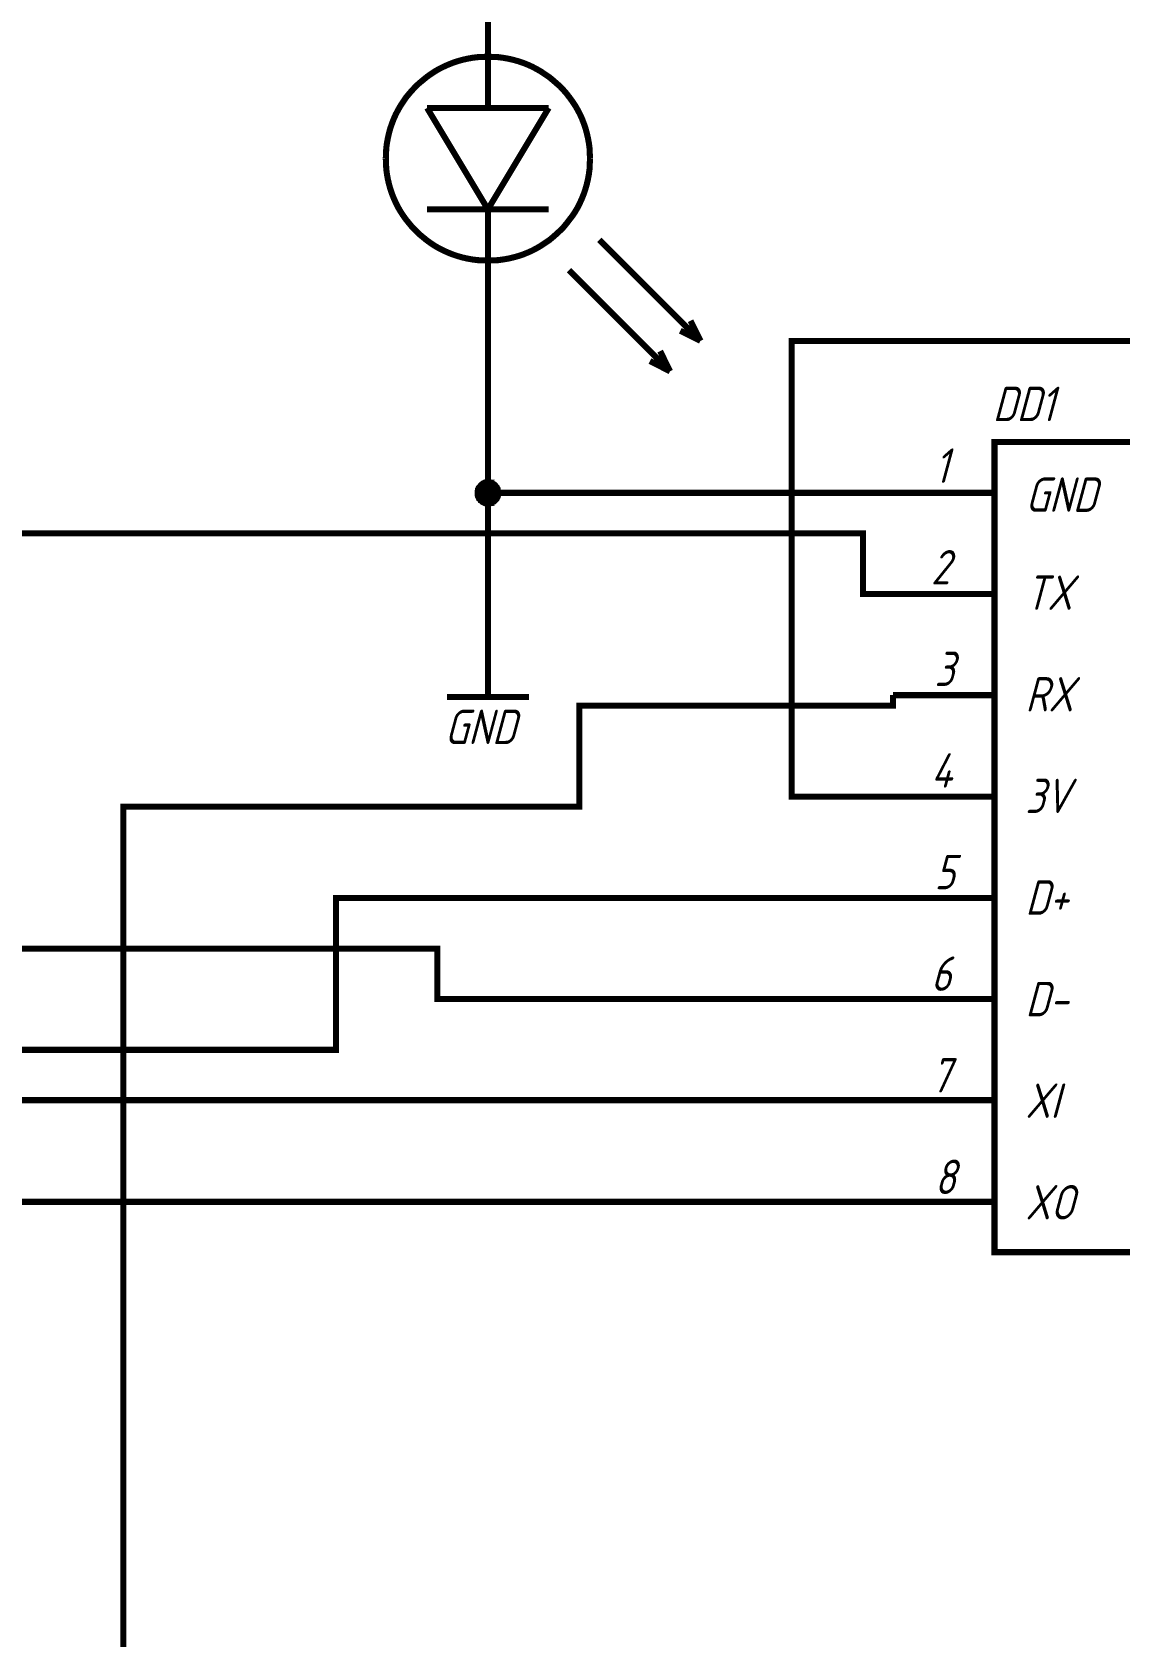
# Model space of a CAD drawing. Header units: millimetres. Extents: x 0 to 841, y 0 to 594.
# Drawn here: x 297 to 350.7, y 169.5 to 248.7 of the extents above; entities that cross this region are included whole.
import ezdxf

# ---------------------------------------------------------------- set-up
doc = ezdxf.new("R2010")
doc.units = ezdxf.units.MM
doc.layers.add('Sheet', color=255, linetype='Continuous')
doc.styles.get("Standard").update_dxf_attribs({"font": '', "oblique": 15})
doc.styles.get('Standard').set_extended_font_data('GOST type A')

msp = doc.modelspace()

# ---------------------------------------------------------------- linework, layer by layer
at = {"layer": 'Sheet', "color": 18, "true_color": 0x000000, "const_width": 0.3}
for points in [[(319.508, 248.497), (319.508, 250.994)], [(319.508, 248.497), (319.508, 247.5)], [(314.468, 242.505), (314.479, 242.763), (314.49, 243.02), (314.524, 243.267), (314.569, 243.513), (314.625, 243.76), (314.692, 244.006), (314.77, 244.23), (314.86, 244.465), (314.961, 244.689), (315.073, 244.902), (315.196, 245.115), (315.33, 245.316), (315.465, 245.518), (315.621, 245.708), (315.778, 245.887), (315.946, 246.067), (316.114, 246.223), (316.305, 246.38), (316.495, 246.537), (316.685, 246.671), (316.887, 246.806), (317.1, 246.929), (317.324, 247.041), (317.548, 247.142), (317.772, 247.231), (318.007, 247.31), (318.242, 247.377), (318.489, 247.433), (318.735, 247.478), (318.993, 247.511), (319.25, 247.522), (319.508, 247.534)], [(319.508, 247.534), (319.25, 247.522), (318.993, 247.511), (318.735, 247.478), (318.489, 247.433), (318.242, 247.377), (318.007, 247.31), (317.772, 247.231), (317.548, 247.142), (317.324, 247.041), (317.1, 246.929), (316.887, 246.806), (316.685, 246.671), (316.495, 246.537), (316.305, 246.38), (316.114, 246.223), (315.946, 246.067), (315.778, 245.887), (315.621, 245.708), (315.465, 245.518), (315.33, 245.316), (315.196, 245.115), (315.073, 244.902), (314.961, 244.689), (314.86, 244.465), (314.77, 244.23), (314.692, 244.006), (314.625, 243.76), (314.569, 243.513), (314.524, 243.267), (314.49, 243.02), (314.479, 242.763), (314.468, 242.505)], [(319.508, 247.534), (319.508, 247.534)], [(319.508, 247.534), (319.765, 247.522), (320.023, 247.511), (320.269, 247.478), (320.527, 247.433), (320.762, 247.377), (321.009, 247.31), (321.244, 247.231), (321.468, 247.142), (321.692, 247.041), (321.905, 246.929), (322.118, 246.806), (322.319, 246.671), (322.521, 246.537), (322.711, 246.38), (322.89, 246.223), (323.07, 246.067), (323.238, 245.887), (323.394, 245.708), (323.54, 245.518), (323.686, 245.316), (323.82, 245.115), (323.943, 244.902), (324.055, 244.689), (324.156, 244.465), (324.246, 244.23), (324.324, 244.006), (324.391, 243.76), (324.447, 243.513), (324.492, 243.267), (324.526, 243.02), (324.537, 242.763), (324.548, 242.505)], [(324.548, 242.505), (324.537, 242.763), (324.526, 243.02), (324.492, 243.267), (324.447, 243.513), (324.391, 243.76), (324.324, 244.006), (324.246, 244.23), (324.156, 244.465), (324.055, 244.689), (323.943, 244.902), (323.82, 245.115), (323.686, 245.316), (323.54, 245.518), (323.394, 245.708), (323.238, 245.887), (323.07, 246.067), (322.89, 246.223), (322.711, 246.38), (322.521, 246.537), (322.319, 246.671), (322.118, 246.806), (321.905, 246.929), (321.692, 247.041), (321.468, 247.142), (321.244, 247.231), (321.009, 247.31), (320.762, 247.377), (320.527, 247.433), (320.269, 247.478), (320.023, 247.511), (319.765, 247.522), (319.508, 247.534)], [(319.508, 247.5), (319.508, 245.003)], [(322.51, 245.003), (316.506, 245.003)], [(316.506, 245.003), (319.508, 239.997)], [(319.508, 239.997), (322.51, 245.003)], [(319.508, 237.466), (319.25, 237.477), (318.993, 237.488), (318.735, 237.522), (318.489, 237.566), (318.242, 237.622), (318.007, 237.69), (317.772, 237.768), (317.548, 237.858), (317.324, 237.958), (317.1, 238.07), (316.887, 238.194), (316.685, 238.328), (316.495, 238.462), (316.305, 238.619), (316.114, 238.776), (315.946, 238.944), (315.778, 239.112), (315.621, 239.302), (315.465, 239.493), (315.33, 239.683), (315.196, 239.885), (315.073, 240.097), (314.961, 240.321), (314.86, 240.545), (314.77, 240.769), (314.692, 241.005), (314.625, 241.24), (314.569, 241.486), (314.524, 241.732), (314.49, 241.99), (314.479, 242.248), (314.468, 242.505)], [(314.468, 242.505), (314.468, 242.505)], [(314.468, 242.505), (314.479, 242.248), (314.49, 241.99), (314.524, 241.732), (314.569, 241.486), (314.625, 241.24), (314.692, 241.005), (314.77, 240.769), (314.86, 240.545), (314.961, 240.321), (315.073, 240.097), (315.196, 239.885), (315.33, 239.683), (315.465, 239.493), (315.621, 239.302), (315.778, 239.112), (315.946, 238.944), (316.114, 238.776), (316.305, 238.619), (316.495, 238.462), (316.685, 238.328), (316.887, 238.194), (317.1, 238.07), (317.324, 237.958), (317.548, 237.858), (317.772, 237.768), (318.007, 237.69), (318.242, 237.622), (318.489, 237.566), (318.735, 237.522), (318.993, 237.488), (319.25, 237.477), (319.508, 237.466)], [(324.548, 242.505), (324.537, 242.248), (324.526, 241.99), (324.492, 241.732), (324.447, 241.486), (324.391, 241.24), (324.324, 241.005), (324.246, 240.769), (324.156, 240.545), (324.055, 240.321), (323.943, 240.097), (323.82, 239.885), (323.686, 239.683), (323.54, 239.493), (323.394, 239.302), (323.238, 239.112), (323.07, 238.944), (322.89, 238.776), (322.711, 238.619), (322.521, 238.462), (322.319, 238.328), (322.118, 238.194), (321.905, 238.07), (321.692, 237.958), (321.468, 237.858), (321.244, 237.768), (321.009, 237.69), (320.762, 237.622), (320.527, 237.566), (320.269, 237.522), (320.023, 237.488), (319.765, 237.477), (319.508, 237.466)], [(319.508, 237.466), (319.765, 237.477), (320.023, 237.488), (320.269, 237.522), (320.527, 237.566), (320.762, 237.622), (321.009, 237.69), (321.244, 237.768), (321.468, 237.858), (321.692, 237.958), (321.905, 238.07), (322.118, 238.194), (322.319, 238.328), (322.521, 238.462), (322.711, 238.619), (322.89, 238.776), (323.07, 238.944), (323.238, 239.112), (323.394, 239.302), (323.54, 239.493), (323.686, 239.683), (323.82, 239.885), (323.943, 240.097), (324.055, 240.321), (324.156, 240.545), (324.246, 240.769), (324.324, 241.005), (324.391, 241.24), (324.447, 241.486), (324.492, 241.732), (324.526, 241.99), (324.537, 242.248), (324.548, 242.505)], [(324.548, 242.505), (324.548, 242.505), (324.548, 242.505), (324.548, 242.505), (324.548, 242.505), (324.548, 242.505), (324.548, 242.505), (324.548, 242.505), (324.548, 242.505), (324.548, 242.505), (324.548, 242.505), (324.548, 242.505), (324.548, 242.505), (324.548, 242.505), (324.548, 242.505), (324.548, 242.505), (324.548, 242.505), (324.548, 242.505), (324.548, 242.505), (324.548, 242.505), (324.548, 242.505), (324.548, 242.505), (324.548, 242.505), (324.548, 242.505), (324.548, 242.505), (324.548, 242.505), (324.548, 242.505), (324.548, 242.505), (324.548, 242.505), (324.548, 242.505), (324.548, 242.505), (324.548, 242.505), (324.548, 242.505)], [(324.548, 242.505), (324.548, 242.505)], [(322.51, 239.997), (316.506, 239.997)], [(319.508, 237.499), (319.508, 239.997)], [(325.007, 238.496), (330.002, 233.501)], [(319.508, 235.999), (319.508, 237.499)], [(323.506, 236.995), (328.502, 232)], [(319.508, 235.999), (319.508, 233.501)], [(330.002, 233.501), (329.51, 234.498)], [(329.006, 234.005), (330.002, 233.501)], [(319.519, 225.998), (319.519, 233.501)], [(328.502, 232), (328.009, 232.997)], [(339.5, 210.991), (334.505, 210.991), (334.505, 233.501), (354.508, 233.501)], [(327.505, 232.504), (328.502, 232)], [(319.004, 225.998), (319.004, 226.02), (319.004, 226.043), (319.004, 226.065), (319.004, 226.087), (319.026, 226.132), (319.026, 226.155), (319.026, 226.177), (319.049, 226.199), (319.049, 226.222), (319.071, 226.244), (319.071, 226.267), (319.093, 226.289), (319.093, 226.289), (319.116, 226.311), (319.138, 226.334), (319.161, 226.356), (319.161, 226.379), (319.183, 226.401), (319.205, 226.401), (319.228, 226.423), (319.25, 226.446), (319.273, 226.446), (319.295, 226.468), (319.317, 226.468), (319.34, 226.49), (319.362, 226.49), (319.385, 226.49), (319.407, 226.513), (319.429, 226.513), (319.474, 226.513), (319.497, 226.513), (319.519, 226.513)], [(319.004, 225.998), (319.004, 226.02), (319.004, 226.043), (319.004, 226.065), (319.004, 226.087), (319.026, 226.132), (319.026, 226.155), (319.026, 226.177), (319.049, 226.199), (319.049, 226.222), (319.071, 226.244), (319.071, 226.267), (319.093, 226.289), (319.093, 226.289), (319.116, 226.311), (319.138, 226.334), (319.161, 226.356), (319.161, 226.379), (319.183, 226.401), (319.205, 226.401), (319.228, 226.423), (319.25, 226.446), (319.273, 226.446), (319.295, 226.468), (319.317, 226.468), (319.34, 226.49), (319.362, 226.49), (319.385, 226.49), (319.407, 226.513), (319.429, 226.513), (319.474, 226.513), (319.497, 226.513), (319.519, 226.513)], [(319.004, 225.998), (319.004, 226.02), (319.004, 226.043), (319.004, 226.065), (319.004, 226.087), (319.026, 226.132), (319.026, 226.155), (319.026, 226.177), (319.049, 226.199), (319.049, 226.222), (319.071, 226.244), (319.071, 226.267), (319.093, 226.289), (319.093, 226.289), (319.116, 226.311), (319.138, 226.334), (319.161, 226.356), (319.161, 226.379), (319.183, 226.401), (319.205, 226.401), (319.228, 226.423), (319.25, 226.446), (319.273, 226.446), (319.295, 226.468), (319.317, 226.468), (319.34, 226.49), (319.362, 226.49), (319.385, 226.49), (319.407, 226.513), (319.429, 226.513), (319.474, 226.513), (319.497, 226.513), (319.519, 226.513)], [(319.004, 225.998), (319.004, 226.02), (319.004, 226.043), (319.004, 226.065), (319.004, 226.087), (319.026, 226.132), (319.026, 226.155), (319.026, 226.177), (319.049, 226.199), (319.049, 226.222), (319.071, 226.244), (319.071, 226.267), (319.093, 226.289), (319.093, 226.289), (319.116, 226.311), (319.138, 226.334), (319.161, 226.356), (319.161, 226.379), (319.183, 226.401), (319.205, 226.401), (319.228, 226.423), (319.25, 226.446), (319.273, 226.446), (319.295, 226.468), (319.317, 226.468), (319.34, 226.49), (319.362, 226.49), (319.385, 226.49), (319.407, 226.513), (319.429, 226.513), (319.474, 226.513), (319.497, 226.513), (319.519, 226.513)], [(319.004, 225.998), (319.004, 226.02), (319.004, 226.043), (319.004, 226.065), (319.004, 226.087), (319.026, 226.132), (319.026, 226.155), (319.026, 226.177), (319.049, 226.199), (319.049, 226.222), (319.071, 226.244), (319.071, 226.267), (319.093, 226.289), (319.093, 226.289), (319.116, 226.311), (319.138, 226.334), (319.161, 226.356), (319.161, 226.379), (319.183, 226.401), (319.205, 226.401), (319.228, 226.423), (319.25, 226.446), (319.273, 226.446), (319.295, 226.468), (319.317, 226.468), (319.34, 226.49), (319.362, 226.49), (319.385, 226.49), (319.407, 226.513), (319.429, 226.513), (319.474, 226.513), (319.497, 226.513), (319.519, 226.513)], [(319.004, 225.998), (319.004, 226.02), (319.004, 226.043), (319.004, 226.065), (319.004, 226.087), (319.026, 226.132), (319.026, 226.155), (319.026, 226.177), (319.049, 226.199), (319.049, 226.222), (319.071, 226.244), (319.071, 226.267), (319.093, 226.289), (319.093, 226.289), (319.116, 226.311), (319.138, 226.334), (319.161, 226.356), (319.161, 226.379), (319.183, 226.401), (319.205, 226.401), (319.228, 226.423), (319.25, 226.446), (319.273, 226.446), (319.295, 226.468), (319.317, 226.468), (319.34, 226.49), (319.362, 226.49), (319.385, 226.49), (319.407, 226.513), (319.429, 226.513), (319.474, 226.513), (319.497, 226.513), (319.519, 226.513)], [(319.004, 225.998), (319.004, 226.02), (319.004, 226.043), (319.004, 226.065), (319.004, 226.087), (319.026, 226.132), (319.026, 226.155), (319.026, 226.177), (319.049, 226.199), (319.049, 226.222), (319.071, 226.244), (319.071, 226.267), (319.093, 226.289), (319.093, 226.289), (319.116, 226.311), (319.138, 226.334), (319.161, 226.356), (319.161, 226.379), (319.183, 226.401), (319.205, 226.401), (319.228, 226.423), (319.25, 226.446), (319.273, 226.446), (319.295, 226.468), (319.317, 226.468), (319.34, 226.49), (319.362, 226.49), (319.385, 226.49), (319.407, 226.513), (319.429, 226.513), (319.474, 226.513), (319.497, 226.513), (319.519, 226.513)], [(319.004, 225.998), (319.004, 226.02), (319.004, 226.043), (319.004, 226.065), (319.004, 226.087), (319.026, 226.132), (319.026, 226.155), (319.026, 226.177), (319.049, 226.199), (319.049, 226.222), (319.071, 226.244), (319.071, 226.267), (319.093, 226.289), (319.093, 226.289), (319.116, 226.311), (319.138, 226.334), (319.161, 226.356), (319.161, 226.379), (319.183, 226.401), (319.205, 226.401), (319.228, 226.423), (319.25, 226.446), (319.273, 226.446), (319.295, 226.468), (319.317, 226.468), (319.34, 226.49), (319.362, 226.49), (319.385, 226.49), (319.407, 226.513), (319.429, 226.513), (319.474, 226.513), (319.497, 226.513), (319.519, 226.513)], [(319.519, 226.513), (319.519, 226.513)], [(319.519, 226.513), (319.541, 226.513), (319.564, 226.513), (319.586, 226.513), (319.609, 226.513), (319.631, 226.49), (319.653, 226.49), (319.698, 226.49), (319.698, 226.468), (319.721, 226.468), (319.743, 226.446), (319.765, 226.446), (319.788, 226.423), (319.81, 226.401), (319.833, 226.401), (319.855, 226.379), (319.877, 226.356), (319.877, 226.334), (319.9, 226.311), (319.922, 226.289), (319.922, 226.289), (319.945, 226.267), (319.945, 226.244), (319.967, 226.222), (319.967, 226.199), (319.989, 226.177), (319.989, 226.155), (319.989, 226.132), (320.012, 226.087), (320.012, 226.065), (320.012, 226.043), (320.012, 226.02), (320.012, 225.998)], [(319.519, 226.513), (319.519, 226.513)], [(319.519, 226.513), (319.541, 226.513), (319.564, 226.513), (319.586, 226.513), (319.609, 226.513), (319.631, 226.49), (319.653, 226.49), (319.698, 226.49), (319.698, 226.468), (319.721, 226.468), (319.743, 226.446), (319.765, 226.446), (319.788, 226.423), (319.81, 226.401), (319.833, 226.401), (319.855, 226.379), (319.877, 226.356), (319.877, 226.334), (319.9, 226.311), (319.922, 226.289), (319.922, 226.289), (319.945, 226.267), (319.945, 226.244), (319.967, 226.222), (319.967, 226.199), (319.989, 226.177), (319.989, 226.155), (319.989, 226.132), (320.012, 226.087), (320.012, 226.065), (320.012, 226.043), (320.012, 226.02), (320.012, 225.998)], [(319.519, 226.513), (319.519, 226.513)], [(319.519, 226.513), (319.541, 226.513), (319.564, 226.513), (319.586, 226.513), (319.609, 226.513), (319.631, 226.49), (319.653, 226.49), (319.698, 226.49), (319.698, 226.468), (319.721, 226.468), (319.743, 226.446), (319.765, 226.446), (319.788, 226.423), (319.81, 226.401), (319.833, 226.401), (319.855, 226.379), (319.877, 226.356), (319.877, 226.334), (319.9, 226.311), (319.922, 226.289), (319.922, 226.289), (319.945, 226.267), (319.945, 226.244), (319.967, 226.222), (319.967, 226.199), (319.989, 226.177), (319.989, 226.155), (319.989, 226.132), (320.012, 226.087), (320.012, 226.065), (320.012, 226.043), (320.012, 226.02), (320.012, 225.998)], [(319.519, 226.513), (319.519, 226.513)], [(319.519, 226.513), (319.541, 226.513), (319.564, 226.513), (319.586, 226.513), (319.609, 226.513), (319.631, 226.49), (319.653, 226.49), (319.698, 226.49), (319.698, 226.468), (319.721, 226.468), (319.743, 226.446), (319.765, 226.446), (319.788, 226.423), (319.81, 226.401), (319.833, 226.401), (319.855, 226.379), (319.877, 226.356), (319.877, 226.334), (319.9, 226.311), (319.922, 226.289), (319.922, 226.289), (319.945, 226.267), (319.945, 226.244), (319.967, 226.222), (319.967, 226.199), (319.989, 226.177), (319.989, 226.155), (319.989, 226.132), (320.012, 226.087), (320.012, 226.065), (320.012, 226.043), (320.012, 226.02), (320.012, 225.998)], [(319.519, 226.513), (319.519, 226.513)], [(319.519, 226.513), (319.541, 226.513), (319.564, 226.513), (319.586, 226.513), (319.609, 226.513), (319.631, 226.49), (319.653, 226.49), (319.698, 226.49), (319.698, 226.468), (319.721, 226.468), (319.743, 226.446), (319.765, 226.446), (319.788, 226.423), (319.81, 226.401), (319.833, 226.401), (319.855, 226.379), (319.877, 226.356), (319.877, 226.334), (319.9, 226.311), (319.922, 226.289), (319.922, 226.289), (319.945, 226.267), (319.945, 226.244), (319.967, 226.222), (319.967, 226.199), (319.989, 226.177), (319.989, 226.155), (319.989, 226.132), (320.012, 226.087), (320.012, 226.065), (320.012, 226.043), (320.012, 226.02), (320.012, 225.998)], [(319.519, 226.513), (319.519, 226.513)], [(319.519, 226.513), (319.541, 226.513), (319.564, 226.513), (319.586, 226.513), (319.609, 226.513), (319.631, 226.49), (319.653, 226.49), (319.698, 226.49), (319.698, 226.468), (319.721, 226.468), (319.743, 226.446), (319.765, 226.446), (319.788, 226.423), (319.81, 226.401), (319.833, 226.401), (319.855, 226.379), (319.877, 226.356), (319.877, 226.334), (319.9, 226.311), (319.922, 226.289), (319.922, 226.289), (319.945, 226.267), (319.945, 226.244), (319.967, 226.222), (319.967, 226.199), (319.989, 226.177), (319.989, 226.155), (319.989, 226.132), (320.012, 226.087), (320.012, 226.065), (320.012, 226.043), (320.012, 226.02), (320.012, 225.998)], [(319.519, 226.513), (319.519, 226.513)], [(319.519, 226.513), (319.541, 226.513), (319.564, 226.513), (319.586, 226.513), (319.609, 226.513), (319.631, 226.49), (319.653, 226.49), (319.698, 226.49), (319.698, 226.468), (319.721, 226.468), (319.743, 226.446), (319.765, 226.446), (319.788, 226.423), (319.81, 226.401), (319.833, 226.401), (319.855, 226.379), (319.877, 226.356), (319.877, 226.334), (319.9, 226.311), (319.922, 226.289), (319.922, 226.289), (319.945, 226.267), (319.945, 226.244), (319.967, 226.222), (319.967, 226.199), (319.989, 226.177), (319.989, 226.155), (319.989, 226.132), (320.012, 226.087), (320.012, 226.065), (320.012, 226.043), (320.012, 226.02), (320.012, 225.998)], [(319.519, 226.513), (319.519, 226.513)], [(319.519, 226.513), (319.541, 226.513), (319.564, 226.513), (319.586, 226.513), (319.609, 226.513), (319.631, 226.49), (319.653, 226.49), (319.698, 226.49), (319.698, 226.468), (319.721, 226.468), (319.743, 226.446), (319.765, 226.446), (319.788, 226.423), (319.81, 226.401), (319.833, 226.401), (319.855, 226.379), (319.877, 226.356), (319.877, 226.334), (319.9, 226.311), (319.922, 226.289), (319.922, 226.289), (319.945, 226.267), (319.945, 226.244), (319.967, 226.222), (319.967, 226.199), (319.989, 226.177), (319.989, 226.155), (319.989, 226.132), (320.012, 226.087), (320.012, 226.065), (320.012, 226.043), (320.012, 226.02), (320.012, 225.998)], [(319.519, 225.483), (319.497, 225.483), (319.474, 225.483), (319.429, 225.483), (319.407, 225.483), (319.385, 225.505), (319.362, 225.505), (319.34, 225.505), (319.317, 225.527), (319.295, 225.527), (319.273, 225.55), (319.25, 225.55), (319.228, 225.572), (319.205, 225.572), (319.183, 225.595), (319.161, 225.617), (319.161, 225.639), (319.138, 225.639), (319.116, 225.662), (319.093, 225.684), (319.093, 225.707), (319.071, 225.729), (319.071, 225.751), (319.049, 225.774), (319.049, 225.796), (319.026, 225.819), (319.026, 225.841), (319.026, 225.863), (319.004, 225.886), (319.004, 225.908), (319.004, 225.953), (319.004, 225.975), (319.004, 225.998)], [(319.004, 225.998), (319.004, 225.998)], [(319.519, 225.483), (319.497, 225.483), (319.474, 225.483), (319.429, 225.483), (319.407, 225.483), (319.385, 225.505), (319.362, 225.505), (319.34, 225.505), (319.317, 225.527), (319.295, 225.527), (319.273, 225.55), (319.25, 225.55), (319.228, 225.572), (319.205, 225.572), (319.183, 225.595), (319.161, 225.617), (319.161, 225.639), (319.138, 225.639), (319.116, 225.662), (319.093, 225.684), (319.093, 225.707), (319.071, 225.729), (319.071, 225.751), (319.049, 225.774), (319.049, 225.796), (319.026, 225.819), (319.026, 225.841), (319.026, 225.863), (319.004, 225.886), (319.004, 225.908), (319.004, 225.953), (319.004, 225.975), (319.004, 225.998)], [(319.004, 225.998), (319.004, 225.998)], [(319.519, 225.483), (319.497, 225.483), (319.474, 225.483), (319.429, 225.483), (319.407, 225.483), (319.385, 225.505), (319.362, 225.505), (319.34, 225.505), (319.317, 225.527), (319.295, 225.527), (319.273, 225.55), (319.25, 225.55), (319.228, 225.572), (319.205, 225.572), (319.183, 225.595), (319.161, 225.617), (319.161, 225.639), (319.138, 225.639), (319.116, 225.662), (319.093, 225.684), (319.093, 225.707), (319.071, 225.729), (319.071, 225.751), (319.049, 225.774), (319.049, 225.796), (319.026, 225.819), (319.026, 225.841), (319.026, 225.863), (319.004, 225.886), (319.004, 225.908), (319.004, 225.953), (319.004, 225.975), (319.004, 225.998)], [(319.004, 225.998), (319.004, 225.998)], [(319.519, 225.483), (319.497, 225.483), (319.474, 225.483), (319.429, 225.483), (319.407, 225.483), (319.385, 225.505), (319.362, 225.505), (319.34, 225.505), (319.317, 225.527), (319.295, 225.527), (319.273, 225.55), (319.25, 225.55), (319.228, 225.572), (319.205, 225.572), (319.183, 225.595), (319.161, 225.617), (319.161, 225.639), (319.138, 225.639), (319.116, 225.662), (319.093, 225.684), (319.093, 225.707), (319.071, 225.729), (319.071, 225.751), (319.049, 225.774), (319.049, 225.796), (319.026, 225.819), (319.026, 225.841), (319.026, 225.863), (319.004, 225.886), (319.004, 225.908), (319.004, 225.953), (319.004, 225.975), (319.004, 225.998)], [(319.004, 225.998), (319.004, 225.998)], [(319.519, 225.483), (319.497, 225.483), (319.474, 225.483), (319.429, 225.483), (319.407, 225.483), (319.385, 225.505), (319.362, 225.505), (319.34, 225.505), (319.317, 225.527), (319.295, 225.527), (319.273, 225.55), (319.25, 225.55), (319.228, 225.572), (319.205, 225.572), (319.183, 225.595), (319.161, 225.617), (319.161, 225.639), (319.138, 225.639), (319.116, 225.662), (319.093, 225.684), (319.093, 225.707), (319.071, 225.729), (319.071, 225.751), (319.049, 225.774), (319.049, 225.796), (319.026, 225.819), (319.026, 225.841), (319.026, 225.863), (319.004, 225.886), (319.004, 225.908), (319.004, 225.953), (319.004, 225.975), (319.004, 225.998)], [(319.004, 225.998), (319.004, 225.998)], [(319.519, 225.483), (319.497, 225.483), (319.474, 225.483), (319.429, 225.483), (319.407, 225.483), (319.385, 225.505), (319.362, 225.505), (319.34, 225.505), (319.317, 225.527), (319.295, 225.527), (319.273, 225.55), (319.25, 225.55), (319.228, 225.572), (319.205, 225.572), (319.183, 225.595), (319.161, 225.617), (319.161, 225.639), (319.138, 225.639), (319.116, 225.662), (319.093, 225.684), (319.093, 225.707), (319.071, 225.729), (319.071, 225.751), (319.049, 225.774), (319.049, 225.796), (319.026, 225.819), (319.026, 225.841), (319.026, 225.863), (319.004, 225.886), (319.004, 225.908), (319.004, 225.953), (319.004, 225.975), (319.004, 225.998)], [(319.004, 225.998), (319.004, 225.998)], [(319.519, 225.483), (319.497, 225.483), (319.474, 225.483), (319.429, 225.483), (319.407, 225.483), (319.385, 225.505), (319.362, 225.505), (319.34, 225.505), (319.317, 225.527), (319.295, 225.527), (319.273, 225.55), (319.25, 225.55), (319.228, 225.572), (319.205, 225.572), (319.183, 225.595), (319.161, 225.617), (319.161, 225.639), (319.138, 225.639), (319.116, 225.662), (319.093, 225.684), (319.093, 225.707), (319.071, 225.729), (319.071, 225.751), (319.049, 225.774), (319.049, 225.796), (319.026, 225.819), (319.026, 225.841), (319.026, 225.863), (319.004, 225.886), (319.004, 225.908), (319.004, 225.953), (319.004, 225.975), (319.004, 225.998)], [(319.004, 225.998), (319.004, 225.998)], [(319.519, 225.483), (319.497, 225.483), (319.474, 225.483), (319.429, 225.483), (319.407, 225.483), (319.385, 225.505), (319.362, 225.505), (319.34, 225.505), (319.317, 225.527), (319.295, 225.527), (319.273, 225.55), (319.25, 225.55), (319.228, 225.572), (319.205, 225.572), (319.183, 225.595), (319.161, 225.617), (319.161, 225.639), (319.138, 225.639), (319.116, 225.662), (319.093, 225.684), (319.093, 225.707), (319.071, 225.729), (319.071, 225.751), (319.049, 225.774), (319.049, 225.796), (319.026, 225.819), (319.026, 225.841), (319.026, 225.863), (319.004, 225.886), (319.004, 225.908), (319.004, 225.953), (319.004, 225.975), (319.004, 225.998)], [(319.004, 225.998), (319.004, 225.998)], [(339.5, 225.998), (319.519, 225.998), (319.519, 221.003)], [(320.012, 225.998), (320.012, 225.975), (320.012, 225.953), (320.012, 225.908), (320.012, 225.886), (319.989, 225.863), (319.989, 225.841), (319.989, 225.819), (319.967, 225.796), (319.967, 225.774), (319.945, 225.751), (319.945, 225.729), (319.922, 225.707), (319.922, 225.684), (319.9, 225.662), (319.877, 225.639), (319.877, 225.639), (319.855, 225.617), (319.833, 225.595), (319.81, 225.572), (319.788, 225.572), (319.765, 225.55), (319.743, 225.55), (319.721, 225.527), (319.698, 225.527), (319.698, 225.505), (319.653, 225.505), (319.631, 225.505), (319.609, 225.483), (319.586, 225.483), (319.564, 225.483), (319.541, 225.483), (319.519, 225.483)], [(320.012, 225.998), (320.012, 225.975), (320.012, 225.953), (320.012, 225.908), (320.012, 225.886), (319.989, 225.863), (319.989, 225.841), (319.989, 225.819), (319.967, 225.796), (319.967, 225.774), (319.945, 225.751), (319.945, 225.729), (319.922, 225.707), (319.922, 225.684), (319.9, 225.662), (319.877, 225.639), (319.877, 225.639), (319.855, 225.617), (319.833, 225.595), (319.81, 225.572), (319.788, 225.572), (319.765, 225.55), (319.743, 225.55), (319.721, 225.527), (319.698, 225.527), (319.698, 225.505), (319.653, 225.505), (319.631, 225.505), (319.609, 225.483), (319.586, 225.483), (319.564, 225.483), (319.541, 225.483), (319.519, 225.483)], [(320.012, 225.998), (320.012, 225.975), (320.012, 225.953), (320.012, 225.908), (320.012, 225.886), (319.989, 225.863), (319.989, 225.841), (319.989, 225.819), (319.967, 225.796), (319.967, 225.774), (319.945, 225.751), (319.945, 225.729), (319.922, 225.707), (319.922, 225.684), (319.9, 225.662), (319.877, 225.639), (319.877, 225.639), (319.855, 225.617), (319.833, 225.595), (319.81, 225.572), (319.788, 225.572), (319.765, 225.55), (319.743, 225.55), (319.721, 225.527), (319.698, 225.527), (319.698, 225.505), (319.653, 225.505), (319.631, 225.505), (319.609, 225.483), (319.586, 225.483), (319.564, 225.483), (319.541, 225.483), (319.519, 225.483)], [(320.012, 225.998), (320.012, 225.975), (320.012, 225.953), (320.012, 225.908), (320.012, 225.886), (319.989, 225.863), (319.989, 225.841), (319.989, 225.819), (319.967, 225.796), (319.967, 225.774), (319.945, 225.751), (319.945, 225.729), (319.922, 225.707), (319.922, 225.684), (319.9, 225.662), (319.877, 225.639), (319.877, 225.639), (319.855, 225.617), (319.833, 225.595), (319.81, 225.572), (319.788, 225.572), (319.765, 225.55), (319.743, 225.55), (319.721, 225.527), (319.698, 225.527), (319.698, 225.505), (319.653, 225.505), (319.631, 225.505), (319.609, 225.483), (319.586, 225.483), (319.564, 225.483), (319.541, 225.483), (319.519, 225.483)], [(320.012, 225.998), (320.012, 225.975), (320.012, 225.953), (320.012, 225.908), (320.012, 225.886), (319.989, 225.863), (319.989, 225.841), (319.989, 225.819), (319.967, 225.796), (319.967, 225.774), (319.945, 225.751), (319.945, 225.729), (319.922, 225.707), (319.922, 225.684), (319.9, 225.662), (319.877, 225.639), (319.877, 225.639), (319.855, 225.617), (319.833, 225.595), (319.81, 225.572), (319.788, 225.572), (319.765, 225.55), (319.743, 225.55), (319.721, 225.527), (319.698, 225.527), (319.698, 225.505), (319.653, 225.505), (319.631, 225.505), (319.609, 225.483), (319.586, 225.483), (319.564, 225.483), (319.541, 225.483), (319.519, 225.483)], [(320.012, 225.998), (320.012, 225.975), (320.012, 225.953), (320.012, 225.908), (320.012, 225.886), (319.989, 225.863), (319.989, 225.841), (319.989, 225.819), (319.967, 225.796), (319.967, 225.774), (319.945, 225.751), (319.945, 225.729), (319.922, 225.707), (319.922, 225.684), (319.9, 225.662), (319.877, 225.639), (319.877, 225.639), (319.855, 225.617), (319.833, 225.595), (319.81, 225.572), (319.788, 225.572), (319.765, 225.55), (319.743, 225.55), (319.721, 225.527), (319.698, 225.527), (319.698, 225.505), (319.653, 225.505), (319.631, 225.505), (319.609, 225.483), (319.586, 225.483), (319.564, 225.483), (319.541, 225.483), (319.519, 225.483)], [(320.012, 225.998), (320.012, 225.975), (320.012, 225.953), (320.012, 225.908), (320.012, 225.886), (319.989, 225.863), (319.989, 225.841), (319.989, 225.819), (319.967, 225.796), (319.967, 225.774), (319.945, 225.751), (319.945, 225.729), (319.922, 225.707), (319.922, 225.684), (319.9, 225.662), (319.877, 225.639), (319.877, 225.639), (319.855, 225.617), (319.833, 225.595), (319.81, 225.572), (319.788, 225.572), (319.765, 225.55), (319.743, 225.55), (319.721, 225.527), (319.698, 225.527), (319.698, 225.505), (319.653, 225.505), (319.631, 225.505), (319.609, 225.483), (319.586, 225.483), (319.564, 225.483), (319.541, 225.483), (319.519, 225.483)], [(320.012, 225.998), (320.012, 225.975), (320.012, 225.953), (320.012, 225.908), (320.012, 225.886), (319.989, 225.863), (319.989, 225.841), (319.989, 225.819), (319.967, 225.796), (319.967, 225.774), (319.945, 225.751), (319.945, 225.729), (319.922, 225.707), (319.922, 225.684), (319.9, 225.662), (319.877, 225.639), (319.877, 225.639), (319.855, 225.617), (319.833, 225.595), (319.81, 225.572), (319.788, 225.572), (319.765, 225.55), (319.743, 225.55), (319.721, 225.527), (319.698, 225.527), (319.698, 225.505), (319.653, 225.505), (319.631, 225.505), (319.609, 225.483), (319.586, 225.483), (319.564, 225.483), (319.541, 225.483), (319.519, 225.483)], [(320.012, 225.998), (320.012, 225.998), (320.012, 225.998), (320.012, 225.998), (320.012, 225.998), (320.012, 225.998), (320.012, 225.998), (320.012, 225.998), (320.012, 225.998), (320.012, 225.998), (320.012, 225.998), (320.012, 225.998), (320.012, 225.998), (320.012, 225.998), (320.012, 225.998), (320.012, 225.998), (320.012, 225.998), (320.012, 225.998), (320.012, 225.998), (320.012, 225.998), (320.012, 225.998), (320.012, 225.998), (320.012, 225.998), (320.012, 225.998), (320.012, 225.998), (320.012, 225.998), (320.012, 225.998), (320.012, 225.998), (320.012, 225.998), (320.012, 225.998), (320.012, 225.998), (320.012, 225.998), (320.012, 225.998)], [(320.012, 225.998), (320.012, 225.998)], [(320.012, 225.998), (320.012, 225.998), (320.012, 225.998), (320.012, 225.998), (320.012, 225.998), (320.012, 225.998), (320.012, 225.998), (320.012, 225.998), (320.012, 225.998), (320.012, 225.998), (320.012, 225.998), (320.012, 225.998), (320.012, 225.998), (320.012, 225.998), (320.012, 225.998), (320.012, 225.998), (320.012, 225.998), (320.012, 225.998), (320.012, 225.998), (320.012, 225.998), (320.012, 225.998), (320.012, 225.998), (320.012, 225.998), (320.012, 225.998), (320.012, 225.998), (320.012, 225.998), (320.012, 225.998), (320.012, 225.998), (320.012, 225.998), (320.012, 225.998), (320.012, 225.998), (320.012, 225.998), (320.012, 225.998)], [(320.012, 225.998), (320.012, 225.998)], [(320.012, 225.998), (320.012, 225.998), (320.012, 225.998), (320.012, 225.998), (320.012, 225.998), (320.012, 225.998), (320.012, 225.998), (320.012, 225.998), (320.012, 225.998), (320.012, 225.998), (320.012, 225.998), (320.012, 225.998), (320.012, 225.998), (320.012, 225.998), (320.012, 225.998), (320.012, 225.998), (320.012, 225.998), (320.012, 225.998), (320.012, 225.998), (320.012, 225.998), (320.012, 225.998), (320.012, 225.998), (320.012, 225.998), (320.012, 225.998), (320.012, 225.998), (320.012, 225.998), (320.012, 225.998), (320.012, 225.998), (320.012, 225.998), (320.012, 225.998), (320.012, 225.998), (320.012, 225.998), (320.012, 225.998)], [(320.012, 225.998), (320.012, 225.998)], [(320.012, 225.998), (320.012, 225.998), (320.012, 225.998), (320.012, 225.998), (320.012, 225.998), (320.012, 225.998), (320.012, 225.998), (320.012, 225.998), (320.012, 225.998), (320.012, 225.998), (320.012, 225.998), (320.012, 225.998), (320.012, 225.998), (320.012, 225.998), (320.012, 225.998), (320.012, 225.998), (320.012, 225.998), (320.012, 225.998), (320.012, 225.998), (320.012, 225.998), (320.012, 225.998), (320.012, 225.998), (320.012, 225.998), (320.012, 225.998), (320.012, 225.998), (320.012, 225.998), (320.012, 225.998), (320.012, 225.998), (320.012, 225.998), (320.012, 225.998), (320.012, 225.998), (320.012, 225.998), (320.012, 225.998)], [(320.012, 225.998), (320.012, 225.998)], [(320.012, 225.998), (320.012, 225.998), (320.012, 225.998), (320.012, 225.998), (320.012, 225.998), (320.012, 225.998), (320.012, 225.998), (320.012, 225.998), (320.012, 225.998), (320.012, 225.998), (320.012, 225.998), (320.012, 225.998), (320.012, 225.998), (320.012, 225.998), (320.012, 225.998), (320.012, 225.998), (320.012, 225.998), (320.012, 225.998), (320.012, 225.998), (320.012, 225.998), (320.012, 225.998), (320.012, 225.998), (320.012, 225.998), (320.012, 225.998), (320.012, 225.998), (320.012, 225.998), (320.012, 225.998), (320.012, 225.998), (320.012, 225.998), (320.012, 225.998), (320.012, 225.998), (320.012, 225.998), (320.012, 225.998)], [(320.012, 225.998), (320.012, 225.998)], [(320.012, 225.998), (320.012, 225.998), (320.012, 225.998), (320.012, 225.998), (320.012, 225.998), (320.012, 225.998), (320.012, 225.998), (320.012, 225.998), (320.012, 225.998), (320.012, 225.998), (320.012, 225.998), (320.012, 225.998), (320.012, 225.998), (320.012, 225.998), (320.012, 225.998), (320.012, 225.998), (320.012, 225.998), (320.012, 225.998), (320.012, 225.998), (320.012, 225.998), (320.012, 225.998), (320.012, 225.998), (320.012, 225.998), (320.012, 225.998), (320.012, 225.998), (320.012, 225.998), (320.012, 225.998), (320.012, 225.998), (320.012, 225.998), (320.012, 225.998), (320.012, 225.998), (320.012, 225.998), (320.012, 225.998)], [(320.012, 225.998), (320.012, 225.998)], [(320.012, 225.998), (320.012, 225.998), (320.012, 225.998), (320.012, 225.998), (320.012, 225.998), (320.012, 225.998), (320.012, 225.998), (320.012, 225.998), (320.012, 225.998), (320.012, 225.998), (320.012, 225.998), (320.012, 225.998), (320.012, 225.998), (320.012, 225.998), (320.012, 225.998), (320.012, 225.998), (320.012, 225.998), (320.012, 225.998), (320.012, 225.998), (320.012, 225.998), (320.012, 225.998), (320.012, 225.998), (320.012, 225.998), (320.012, 225.998), (320.012, 225.998), (320.012, 225.998), (320.012, 225.998), (320.012, 225.998), (320.012, 225.998), (320.012, 225.998), (320.012, 225.998), (320.012, 225.998), (320.012, 225.998)], [(320.012, 225.998), (320.012, 225.998)], [(320.012, 225.998), (320.012, 225.998), (320.012, 225.998), (320.012, 225.998), (320.012, 225.998), (320.012, 225.998), (320.012, 225.998), (320.012, 225.998), (320.012, 225.998), (320.012, 225.998), (320.012, 225.998), (320.012, 225.998), (320.012, 225.998), (320.012, 225.998), (320.012, 225.998), (320.012, 225.998), (320.012, 225.998), (320.012, 225.998), (320.012, 225.998), (320.012, 225.998), (320.012, 225.998), (320.012, 225.998), (320.012, 225.998), (320.012, 225.998), (320.012, 225.998), (320.012, 225.998), (320.012, 225.998), (320.012, 225.998), (320.012, 225.998), (320.012, 225.998), (320.012, 225.998), (320.012, 225.998), (320.012, 225.998)], [(320.012, 225.998), (320.012, 225.998)], [(344.518, 225.998), (339.5, 225.998)], [(465.502, 103.502), (278.504, 103.502), (278.504, 218.987), (290.511, 218.987), (290.511, 224.004), (305.519, 224.004), (305.519, 224.004), (338.022, 224.004), (338.022, 221.003), (339.5, 221.003)], [(319.519, 221.003), (319.519, 215.919)], [(344.518, 221.003), (339.5, 221.003)], [(438.017, 112.013), (301.509, 112.013), (301.509, 210.498), (324.022, 210.498), (324.022, 215.493), (339.5, 215.493), (339.5, 216.008)], [(317.481, 215.919), (321.535, 215.919)], [(344.518, 216.008), (339.5, 216.008)], [(344.518, 210.991), (339.5, 210.991)], [(183.011, 198.493), (312.015, 198.493), (312.015, 205.996), (339.5, 205.996)], [(344.518, 205.996), (339.5, 205.996)], [(183.011, 203.488), (307.02, 203.488), (307.02, 203.488), (317.01, 203.488), (317.01, 201.001), (339.5, 201.001)], [(344.518, 201.001), (339.5, 201.001)], [(248.017, 157.504), (248.017, 158.512), (248.017, 196.007), (339.5, 196.007)], [(344.518, 196.007), (339.5, 196.007)], [(268.021, 157.504), (268.021, 158.512), (268.021, 190.989), (339.5, 190.989)], [(344.518, 190.989), (339.5, 190.989)]]:
    msp.add_lwpolyline(points, dxfattribs=at)
msp.add_lwpolyline([(344.518, 228.506), (367.008, 228.506), (367.008, 188.503), (344.518, 188.503), (344.518, 228.506)], close=True, dxfattribs=at)
at = {"layer": 'Sheet', "color": 18, "true_color": 0x000000, "const_width": 0.508}
msp.add_lwpolyline([(319.246, 226, 1), (319.754, 226, 1)], format="xyb", close=True, dxfattribs=at)

# ---------------------------------------------------------------- texts
at = {"layer": 'Sheet', "color": 18, "true_color": 0x000000, "oblique": 15}
for s, p in [('DD1', (344.428, 229.537)), ('1', (341.561, 226.49)), ('GND', (346.041, 225.057)), ('2', (341.382, 221.473)), ('TX', (346.041, 220.219)), ('3', (341.561, 216.456)), ('RX', (346.041, 215.202)), ('GND', (317.369, 213.589)), ('4', (341.382, 211.439)), ('3V', (346.041, 210.185)), ('5', (341.561, 206.422)), ('D+', (346.041, 205.167)), ('6', (341.382, 201.405)), ('D-', (346.041, 200.15)), ('7', (341.382, 196.387)), ('XI', (346.041, 195.133)), ('8', (341.561, 191.37)), ('XO', (346.041, 190.116))]:
    msp.add_text(s, height=1.7, dxfattribs=at).set_placement(p)

doc.saveas('drawing.dxf')
